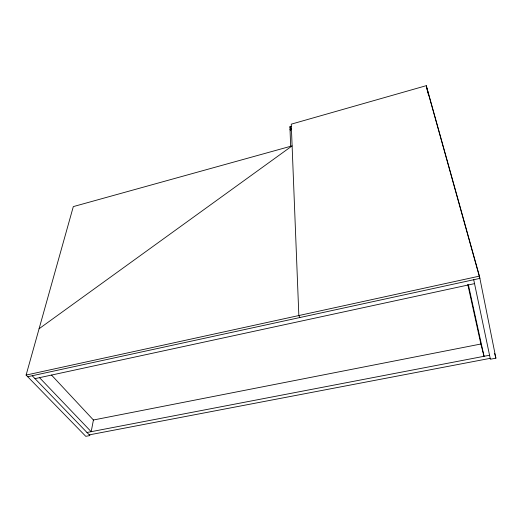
<?xml version="1.0" encoding="UTF-8"?>
<svg xmlns="http://www.w3.org/2000/svg" width="522" height="522" viewBox="0 0 522 522"><rect width="100%" height="100%" fill="white"/><g stroke="black" fill="none" stroke-linecap="round" stroke-linejoin="round"><path stroke-width="0.78" d="M32.22 375.749L89.934 435.544L85.778 436.333L26.1 375.077L73.315 206.601L292.111 145.886L39.078 328.756M473.715 279.72L490.393 359.227L495.9 358.177L479.431 276.125L426.285 85.667L291.25 124.164L298.845 315.542L299.811 317.546M290.656 146.343L289.925 126.722L291.485 126.272M291.583 128.836L290.017 129.28L290.604 130.794M26.1 375.077L479.431 276.125M27.712 376.727L479.888 278.383L426.748 87.813L427.433 90.972M35.007 378.633L474.531 283.622M93.281 420.027L480.71 344.05M86.991 432.49L489.558 355.234M89.282 434.865L490.21 358.34M39.515 377.66L91.18 431.687L93.425 420.001L51.515 375.064M289.925 126.722L290.506 128.229M494.621 353.459L495.9 358.177M468.417 284.94L484.038 356.291L480.873 344.018L467.771 284.386M427.453 90.326L428.484 95.069M426.285 85.667L426.591 87.096"/></g></svg>
